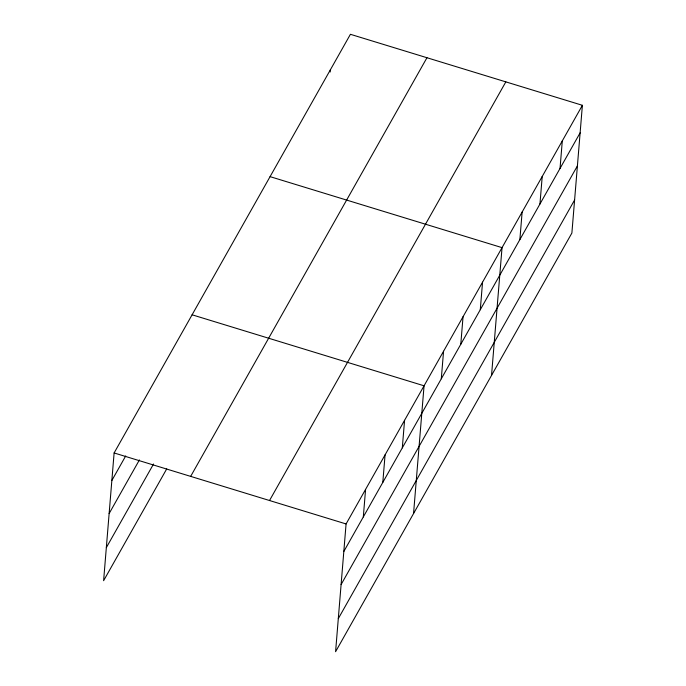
<?xml version="1.0" encoding="UTF-8"?>
<svg xmlns="http://www.w3.org/2000/svg" width="686" height="686" viewBox="0 0 686 686"><rect width="100%" height="100%" fill="white"/><g stroke="black" fill="none" stroke-linecap="round" stroke-linejoin="round"><path stroke-width="1.03" d="M582.388 105.301L346.078 523.95L335.583 651.7L571.884 233.043L582.388 105.301L350.417 34.3L114.116 452.957L103.612 580.699L166.715 468.907M330.163 72.004L330.335 69.886M363.314 516.952L365.578 489.418M382.805 482.412L385.069 454.878M402.305 447.872L404.569 420.338M413.555 513.54L424.059 385.798L192.097 314.797M441.295 378.792L443.559 351.258M460.786 344.252L463.05 316.718M480.286 309.72L482.55 282.178M491.536 375.388L502.041 247.637L270.078 176.645M519.868 239.594L522.132 212.051M539.951 204.008L542.214 176.465M560.033 168.422L562.297 140.879M111.852 480.492L125.701 455.95M109.134 513.565L139.404 459.937M106.33 547.634L153.535 464.01M190.665 476.384L426.966 57.727M269.529 500.523L505.839 81.866M343.815 551.493L580.124 132.835M341.096 584.558L577.406 165.901M338.301 618.635L574.602 199.978M114.116 452.957L346.078 523.95"/></g></svg>
